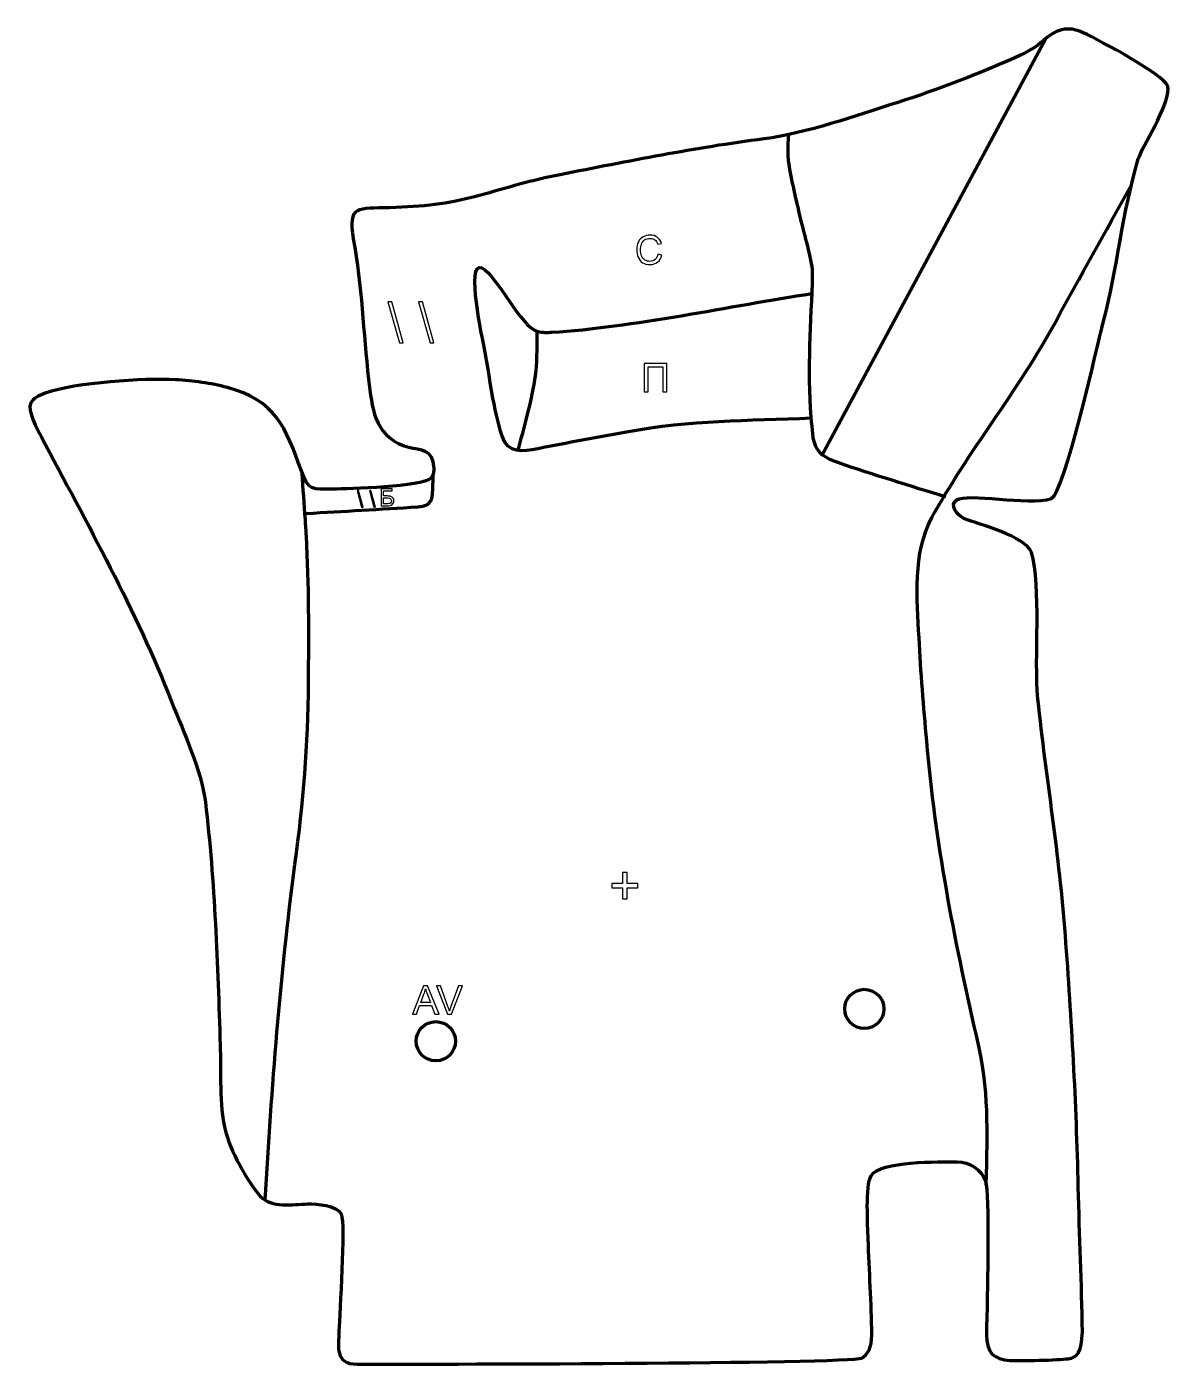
# Model space of a CAD drawing. Header units: millimetres. Extents: x 869 to 1599, y -101 to 751.
import ezdxf

# ---------------------------------------------------------------- set-up
doc = ezdxf.new("R2010")
doc.units = ezdxf.units.MM
doc.header["$MEASUREMENT"] = 0
doc.layers.add('layer 2', color=7, linetype='Continuous')
doc.layers.add('layer 3', color=7, linetype='Continuous')

msp = doc.modelspace()

# ---------------------------------------------------------------- linework, layer by layer
at = {"layer": 'layer 2', "color": 142, "lineweight": 200}
for centre in [(1402.6109, 125.3884), (1129.5608, 104.8156)]:
    msp.add_ellipse(centre, major_axis=(0, 12.5), ratio=1, dxfattribs=at)
at = {"layer": 'layer 2', "color": 142, "lineweight": 158}
msp.add_open_spline([(1375.3954, 477.6525), (1375.3954, 477.6525), (1518.3198, 743.8639), (1518.3198, 743.8639)], degree=3, dxfattribs=at)
for points, knots in [([(1454.456, 451.6093), (1431.9293, 458.796), (1408.5352, 465.6765), (1386.2687, 473.3658), (1386.2687, 473.3658), (1369.2718, 479.2354), (1370.2602, 485.9461), (1368.7931, 502.5895), (1368.7931, 502.5895), (1366.1963, 533.2382), (1368.8723, 563.0194), (1369.6867, 593.6023), (1369.6867, 593.6023), (1369.8747, 600.6624), (1364.8614, 617.6511), (1362.9937, 625.3027), (1362.9937, 625.3027), (1360.1303, 637.0336), (1357.3963, 648.6948), (1355.1667, 660.5677), (1355.1667, 660.5677), (1353.6524, 668.7396), (1353.9807, 674.5135), (1354.3383, 682.6701)], [0, 0, 0, 0, 0.14285714, 0.14285714, 0.14285714, 0.14285714, 0.28571429, 0.28571429, 0.28571429, 0.28571429, 0.42857143, 0.42857143, 0.42857143, 0.42857143, 0.57142857, 0.57142857, 0.57142857, 0.57142857, 0.71428571, 0.71428571, 0.71428571, 0.71428571, 1, 1, 1, 1]), ([(1480.3495, 13.1595), (1480.8648, 50.4187), (1482.6641, 71.1982), (1473.9986, 108.5451), (1473.9986, 108.5451), (1459.7061, 170.9771), (1447.844, 232.1874), (1442.3724, 296.0986), (1442.3724, 296.0986), (1440.5297, 317.6223), (1438.5451, 340.3231), (1437.4573, 361.8447), (1437.4573, 361.8447), (1436.2093, 386.546), (1433.402, 416.1219), (1445.6508, 438.5207), (1445.6508, 438.5207), (1468.6135, 480.5115), (1500.667, 519.3823), (1524.5544, 563.3726), (1524.5544, 563.3726), (1540.0946, 591.991), (1556.1705, 620.4785), (1571.9837, 648.9641), (1571.9837, 648.9641), (1571.9837, 648.9641), (1572.714, 650.2797), (1572.714, 650.2797)], [0, 0, 0, 0, 0.125, 0.125, 0.125, 0.125, 0.25, 0.25, 0.25, 0.25, 0.375, 0.375, 0.375, 0.375, 0.5, 0.5, 0.5, 0.5, 0.625, 0.625, 0.625, 0.625, 0.75, 0.75, 0.75, 0.75, 1, 1, 1, 1]), ([(1368.9983, 501.85), (1327.7857, 500.1429), (1292.1764, 500.5458), (1251.0618, 493.0534), (1251.0618, 493.0534), (1232.2071, 489.6174), (1213.367, 486.1194), (1194.5519, 482.4722), (1194.5519, 482.4722), (1184.551, 480.5031), (1175.8355, 479.0152), (1171.8928, 490.4145), (1171.8928, 490.4145), (1166.0265, 507.3748), (1163.9757, 529.0202), (1160.3271, 547.2327), (1160.3271, 547.2327), (1159.576, 550.9587), (1148.5327, 602.5076), (1158.7896, 597.6688), (1158.7896, 597.6688), (1168.643, 593.0204), (1183.581, 559.793), (1194.6232, 557.1335), (1194.6232, 557.1335), (1197.5181, 556.4362), (1200.5908, 556.5773), (1203.5429, 556.688), (1203.5429, 556.688), (1253.5071, 559.6857), (1318.2763, 573.604), (1369.188, 581.3515)], [0, 0, 0, 0, 0.11111111, 0.11111111, 0.11111111, 0.11111111, 0.22222222, 0.22222222, 0.22222222, 0.22222222, 0.33333333, 0.33333333, 0.33333333, 0.33333333, 0.44444444, 0.44444444, 0.44444444, 0.44444444, 0.55555556, 0.55555556, 0.55555556, 0.55555556, 0.66666667, 0.66666667, 0.66666667, 0.66666667, 0.77777778, 0.77777778, 0.77777778, 0.77777778, 1, 1, 1, 1]), ([(1193.9921, 557.0133), (1193.9793, 532.3092), (1193.2741, 525.9565), (1187.0824, 501.755), (1187.0824, 501.755), (1185.333, 494.9168), (1183.5747, 488.0848), (1181.8696, 481.2351)], [0, 0, 0, 0, 0.33333333, 0.33333333, 0.33333333, 0.33333333, 1, 1, 1, 1]), ([(1020.7265, 3.5158), (1025.1581, 75.7961), (1030.1499, 145.4891), (1039.7873, 217.3704), (1039.7873, 217.3704), (1045.183, 257.6149), (1048.1159, 292.8047), (1048.4232, 333.4698), (1048.4232, 333.4698), (1048.6586, 364.6216), (1048.7676, 395.6287), (1047.0634, 426.7522), (1047.0634, 426.7522), (1046.8643, 430.2412), (1046.6421, 433.7254), (1046.4056, 437.212), (1046.4056, 437.212), (1045.6921, 447.1202), (1044.9723, 457.0258), (1044.3152, 466.9381)], [0, 0, 0, 0, 0.16666667, 0.16666667, 0.16666667, 0.16666667, 0.33333333, 0.33333333, 0.33333333, 0.33333333, 0.5, 0.5, 0.5, 0.5, 0.66666667, 0.66666667, 0.66666667, 0.66666667, 1, 1, 1, 1]), ([(1046.8782, 441.1687), (1070.5644, 442.5908), (1094.3397, 443.873), (1118.0056, 445.4264), (1118.0056, 445.4264), (1128.0799, 446.0877), (1127.2862, 450.7951), (1127.7082, 459.7748), (1127.7082, 459.7748), (1127.8176, 462.103), (1127.9054, 464.441), (1127.974, 466.7712)], [0, 0, 0, 0, 0.25, 0.25, 0.25, 0.25, 0.5, 0.5, 0.5, 0.5, 1, 1, 1, 1])]:
    msp.add_open_spline(points, degree=3, knots=knots, dxfattribs=at)
at = {"layer": 'layer 2', "color": 142}
for points, knots in [([(1271.1721, 606.4661), (1271.1721, 606.4661), (1273.5851, 605.8565), (1273.5851, 605.8565), (1273.5851, 605.8565), (1273.0813, 603.8796), (1272.1754, 602.3767), (1270.8673, 601.3396), (1270.8673, 601.3396), (1269.5592, 600.3024), (1267.959, 599.7817), (1266.0667, 599.7817), (1266.0667, 599.7817), (1264.1109, 599.7817), (1262.5192, 600.1796), (1261.2915, 600.9797), (1261.2915, 600.9797), (1260.0638, 601.7756), (1259.1325, 602.9313), (1258.4933, 604.4426), (1258.4933, 604.4426), (1257.854, 605.9581), (1257.5323, 607.5795), (1257.5323, 609.3152), (1257.5323, 609.3152), (1257.5323, 611.2075), (1257.8921, 612.8585), (1258.616, 614.2682), (1258.616, 614.2682), (1259.3399, 615.6779), (1260.3686, 616.7489), (1261.7021, 617.4813), (1261.7021, 617.4813), (1263.0356, 618.2136), (1264.5046, 618.5777), (1266.1048, 618.5777), (1266.1048, 618.5777), (1267.9251, 618.5777), (1269.4534, 618.1163), (1270.6895, 617.1892), (1270.6895, 617.1892), (1271.9299, 616.2621), (1272.7935, 614.9624), (1273.2803, 613.286), (1273.2803, 613.286), (1273.2803, 613.286), (1270.9181, 612.7272), (1270.9181, 612.7272), (1270.9181, 612.7272), (1270.499, 614.048), (1269.8852, 615.0132), (1269.0851, 615.6144), (1269.0851, 615.6144), (1268.285, 616.2197), (1267.2774, 616.5203), (1266.0625, 616.5203), (1266.0625, 616.5203), (1264.6697, 616.5203), (1263.5013, 616.1859), (1262.5657, 615.517), (1262.5657, 615.517), (1261.6302, 614.8481), (1260.9698, 613.9464), (1260.593, 612.8204), (1260.593, 612.8204), (1260.212, 611.6901), (1260.0215, 610.5259), (1260.0215, 609.3279), (1260.0215, 609.3279), (1260.0215, 607.7827), (1260.2459, 606.4323), (1260.6946, 605.2808), (1260.6946, 605.2808), (1261.1433, 604.1251), (1261.8418, 603.2657), (1262.7901, 602.6942), (1262.7901, 602.6942), (1263.7384, 602.1227), (1264.7628, 601.8391), (1265.8677, 601.8391), (1265.8677, 601.8391), (1267.2139, 601.8391), (1268.3485, 602.2286), (1269.2798, 603.0033), (1269.2798, 603.0033), (1270.2111, 603.7822), (1270.8419, 604.9337), (1271.1721, 606.4661)], [0, 0, 0, 0, 0.04347826, 0.04347826, 0.04347826, 0.04347826, 0.08695652, 0.08695652, 0.08695652, 0.08695652, 0.13043478, 0.13043478, 0.13043478, 0.13043478, 0.17391304, 0.17391304, 0.17391304, 0.17391304, 0.2173913, 0.2173913, 0.2173913, 0.2173913, 0.26086957, 0.26086957, 0.26086957, 0.26086957, 0.30434783, 0.30434783, 0.30434783, 0.30434783, 0.34782609, 0.34782609, 0.34782609, 0.34782609, 0.39130435, 0.39130435, 0.39130435, 0.39130435, 0.43478261, 0.43478261, 0.43478261, 0.43478261, 0.47826087, 0.47826087, 0.47826087, 0.47826087, 0.52173913, 0.52173913, 0.52173913, 0.52173913, 0.56521739, 0.56521739, 0.56521739, 0.56521739, 0.60869565, 0.60869565, 0.60869565, 0.60869565, 0.65217391, 0.65217391, 0.65217391, 0.65217391, 0.69565217, 0.69565217, 0.69565217, 0.69565217, 0.73913043, 0.73913043, 0.73913043, 0.73913043, 0.7826087, 0.7826087, 0.7826087, 0.7826087, 0.82608696, 0.82608696, 0.82608696, 0.82608696, 0.86956522, 0.86956522, 0.86956522, 0.86956522, 0.91304348, 0.91304348, 0.91304348, 0.91304348, 1, 1, 1, 1]), ([(1106.2945, 549.9569), (1106.2945, 549.9569), (1098.992, 576.0624), (1098.992, 576.0624), (1098.992, 576.0624), (1098.992, 576.0624), (1101.4732, 576.0624), (1101.4732, 576.0624), (1101.4732, 576.0624), (1101.4732, 576.0624), (1108.7757, 549.9569), (1108.7757, 549.9569), (1108.7757, 549.9569), (1108.7757, 549.9569), (1106.2945, 549.9569), (1106.2945, 549.9569)], [0, 0, 0, 0, 0.2, 0.2, 0.2, 0.2, 0.4, 0.4, 0.4, 0.4, 0.6, 0.6, 0.6, 0.6, 1, 1, 1, 1]), ([(1125.8971, 549.9569), (1125.8971, 549.9569), (1118.5946, 576.0624), (1118.5946, 576.0624), (1118.5946, 576.0624), (1118.5946, 576.0624), (1121.0758, 576.0624), (1121.0758, 576.0624), (1121.0758, 576.0624), (1121.0758, 576.0624), (1128.3783, 549.9569), (1128.3783, 549.9569), (1128.3783, 549.9569), (1128.3783, 549.9569), (1125.8971, 549.9569), (1125.8971, 549.9569)], [0, 0, 0, 0, 0.2, 0.2, 0.2, 0.2, 0.4, 0.4, 0.4, 0.4, 0.6, 0.6, 0.6, 0.6, 1, 1, 1, 1]), ([(1262.3901, 536.7813), (1262.3901, 536.7813), (1276.6649, 536.7813), (1276.6649, 536.7813), (1276.6649, 536.7813), (1276.6649, 536.7813), (1276.6649, 518.5949), (1276.6649, 518.5949), (1276.6649, 518.5949), (1276.6649, 518.5949), (1274.2519, 518.5949), (1274.2519, 518.5949), (1274.2519, 518.5949), (1274.2519, 518.5949), (1274.2519, 534.6477), (1274.2519, 534.6477), (1274.2519, 534.6477), (1274.2519, 534.6477), (1264.8031, 534.6477), (1264.8031, 534.6477), (1264.8031, 534.6477), (1264.8031, 534.6477), (1264.8031, 518.5949), (1264.8031, 518.5949), (1264.8031, 518.5949), (1264.8031, 518.5949), (1262.3901, 518.5949), (1262.3901, 518.5949), (1262.3901, 518.5949), (1262.3901, 518.5949), (1262.3901, 536.7813), (1262.3901, 536.7813)], [0, 0, 0, 0, 0.11111111, 0.11111111, 0.11111111, 0.11111111, 0.22222222, 0.22222222, 0.22222222, 0.22222222, 0.33333333, 0.33333333, 0.33333333, 0.33333333, 0.44444444, 0.44444444, 0.44444444, 0.44444444, 0.55555556, 0.55555556, 0.55555556, 0.55555556, 0.66666667, 0.66666667, 0.66666667, 0.66666667, 0.77777778, 0.77777778, 0.77777778, 0.77777778, 1, 1, 1, 1]), ([(1082.2769, 445.259), (1082.2769, 445.259), (1079.3473, 455.732), (1079.3473, 455.732), (1079.3473, 455.732), (1079.3473, 455.732), (1080.3427, 455.732), (1080.3427, 455.732), (1080.3427, 455.732), (1080.3427, 455.732), (1083.2724, 445.259), (1083.2724, 445.259), (1083.2724, 445.259), (1083.2724, 445.259), (1082.2769, 445.259), (1082.2769, 445.259)], [0, 0, 0, 0, 0.2, 0.2, 0.2, 0.2, 0.4, 0.4, 0.4, 0.4, 0.6, 0.6, 0.6, 0.6, 1, 1, 1, 1]), ([(1090.1411, 445.259), (1090.1411, 445.259), (1087.2115, 455.732), (1087.2115, 455.732), (1087.2115, 455.732), (1087.2115, 455.732), (1088.2069, 455.732), (1088.2069, 455.732), (1088.2069, 455.732), (1088.2069, 455.732), (1091.1366, 445.259), (1091.1366, 445.259), (1091.1366, 445.259), (1091.1366, 445.259), (1090.1411, 445.259), (1090.1411, 445.259)], [0, 0, 0, 0, 0.2, 0.2, 0.2, 0.2, 0.4, 0.4, 0.4, 0.4, 0.6, 0.6, 0.6, 0.6, 1, 1, 1, 1]), ([(1094.6599, 456.9115), (1094.6599, 456.9115), (1101.6722, 456.9115), (1101.6722, 456.9115), (1101.6722, 456.9115), (1101.6722, 456.9115), (1101.6722, 455.6447), (1101.6722, 455.6447), (1101.6722, 455.6447), (1101.6722, 455.6447), (1096.0925, 455.6447), (1096.0925, 455.6447), (1096.0925, 455.6447), (1096.0925, 455.6447), (1096.0925, 452.312), (1096.0925, 452.312), (1096.0925, 452.312), (1096.0925, 452.312), (1098.6713, 452.312), (1098.6713, 452.312), (1098.6713, 452.312), (1099.6238, 452.312), (1100.3804, 452.2215), (1100.9434, 452.038), (1100.9434, 452.038), (1101.5064, 451.8571), (1101.9563, 451.5153), (1102.2956, 451.0101), (1102.2956, 451.0101), (1102.6349, 450.5074), (1102.8033, 449.9218), (1102.8033, 449.2532), (1102.8033, 449.2532), (1102.8033, 448.7078), (1102.6826, 448.1976), (1102.4388, 447.7251), (1102.4388, 447.7251), (1102.195, 447.25), (1101.8331, 446.863), (1101.3505, 446.5639), (1101.3505, 446.5639), (1100.8705, 446.2648), (1100.0486, 446.114), (1098.8899, 446.114), (1098.8899, 446.114), (1098.8899, 446.114), (1094.6599, 446.114), (1094.6599, 446.114), (1094.6599, 446.114), (1094.6599, 446.114), (1094.6599, 456.9115), (1094.6599, 456.9115)], [0, 0, 0, 0, 0.07142857, 0.07142857, 0.07142857, 0.07142857, 0.14285714, 0.14285714, 0.14285714, 0.14285714, 0.21428571, 0.21428571, 0.21428571, 0.21428571, 0.28571429, 0.28571429, 0.28571429, 0.28571429, 0.35714286, 0.35714286, 0.35714286, 0.35714286, 0.42857143, 0.42857143, 0.42857143, 0.42857143, 0.5, 0.5, 0.5, 0.5, 0.57142857, 0.57142857, 0.57142857, 0.57142857, 0.64285714, 0.64285714, 0.64285714, 0.64285714, 0.71428571, 0.71428571, 0.71428571, 0.71428571, 0.78571429, 0.78571429, 0.78571429, 0.78571429, 0.85714286, 0.85714286, 0.85714286, 0.85714286, 1, 1, 1, 1]), ([(1096.0925, 447.3355), (1096.0925, 447.3355), (1098.9502, 447.3355), (1098.9502, 447.3355), (1098.9502, 447.3355), (1099.7219, 447.3355), (1100.2999, 447.4913), (1100.687, 447.8055), (1100.687, 447.8055), (1101.0715, 448.1197), (1101.2651, 448.5897), (1101.2651, 449.2155), (1101.2651, 449.2155), (1101.2651, 449.6629), (1101.1545, 450.0349), (1100.9333, 450.334), (1100.9333, 450.334), (1100.7121, 450.6331), (1100.4055, 450.8316), (1100.0134, 450.9296), (1100.0134, 450.9296), (1099.6188, 451.0277), (1098.9477, 451.0754), (1098.0002, 451.0754), (1098.0002, 451.0754), (1098.0002, 451.0754), (1096.0925, 451.0754), (1096.0925, 451.0754), (1096.0925, 451.0754), (1096.0925, 451.0754), (1096.0925, 447.3355), (1096.0925, 447.3355)], [0, 0, 0, 0, 0.11111111, 0.11111111, 0.11111111, 0.11111111, 0.22222222, 0.22222222, 0.22222222, 0.22222222, 0.33333333, 0.33333333, 0.33333333, 0.33333333, 0.44444444, 0.44444444, 0.44444444, 0.44444444, 0.55555556, 0.55555556, 0.55555556, 0.55555556, 0.66666667, 0.66666667, 0.66666667, 0.66666667, 0.77777778, 0.77777778, 0.77777778, 0.77777778, 1, 1, 1, 1]), ([(1248.4798, 195.5605), (1248.4798, 195.5605), (1248.4798, 202.475), (1248.4798, 202.475), (1248.4798, 202.475), (1248.4798, 202.475), (1241.6007, 202.475), (1241.6007, 202.475), (1241.6007, 202.475), (1241.6007, 202.475), (1241.6007, 205.3678), (1241.6007, 205.3678), (1241.6007, 205.3678), (1241.6007, 205.3678), (1248.4798, 205.3678), (1248.4798, 205.3678), (1248.4798, 205.3678), (1248.4798, 205.3678), (1248.4798, 212.2469), (1248.4798, 212.2469), (1248.4798, 212.2469), (1248.4798, 212.2469), (1251.4079, 212.2469), (1251.4079, 212.2469), (1251.4079, 212.2469), (1251.4079, 212.2469), (1251.4079, 205.3678), (1251.4079, 205.3678), (1251.4079, 205.3678), (1251.4079, 205.3678), (1258.2871, 205.3678), (1258.2871, 205.3678), (1258.2871, 205.3678), (1258.2871, 205.3678), (1258.2871, 202.475), (1258.2871, 202.475), (1258.2871, 202.475), (1258.2871, 202.475), (1251.4079, 202.475), (1251.4079, 202.475), (1251.4079, 202.475), (1251.4079, 202.475), (1251.4079, 195.5605), (1251.4079, 195.5605), (1251.4079, 195.5605), (1251.4079, 195.5605), (1248.4798, 195.5605), (1248.4798, 195.5605)], [0, 0, 0, 0, 0.07692308, 0.07692308, 0.07692308, 0.07692308, 0.15384615, 0.15384615, 0.15384615, 0.15384615, 0.23076923, 0.23076923, 0.23076923, 0.23076923, 0.30769231, 0.30769231, 0.30769231, 0.30769231, 0.38461538, 0.38461538, 0.38461538, 0.38461538, 0.46153846, 0.46153846, 0.46153846, 0.46153846, 0.53846154, 0.53846154, 0.53846154, 0.53846154, 0.61538462, 0.61538462, 0.61538462, 0.61538462, 0.69230769, 0.69230769, 0.69230769, 0.69230769, 0.76923077, 0.76923077, 0.76923077, 0.76923077, 0.84615385, 0.84615385, 0.84615385, 0.84615385, 1, 1, 1, 1]), ([(1114.7079, 121.9842), (1114.7079, 121.9842), (1121.6844, 140.1706), (1121.6844, 140.1706), (1121.6844, 140.1706), (1121.6844, 140.1706), (1124.3303, 140.1706), (1124.3303, 140.1706), (1124.3303, 140.1706), (1124.3303, 140.1706), (1131.7344, 121.9842), (1131.7344, 121.9842), (1131.7344, 121.9842), (1131.7344, 121.9842), (1128.9954, 121.9842), (1128.9954, 121.9842), (1128.9954, 121.9842), (1128.9954, 121.9842), (1126.8914, 127.496), (1126.8914, 127.496), (1126.8914, 127.496), (1126.8914, 127.496), (1119.2333, 127.496), (1119.2333, 127.496), (1119.2333, 127.496), (1119.2333, 127.496), (1117.2606, 121.9842), (1117.2606, 121.9842), (1117.2606, 121.9842), (1117.2606, 121.9842), (1114.7079, 121.9842), (1114.7079, 121.9842)], [0, 0, 0, 0, 0.11111111, 0.11111111, 0.11111111, 0.11111111, 0.22222222, 0.22222222, 0.22222222, 0.22222222, 0.33333333, 0.33333333, 0.33333333, 0.33333333, 0.44444444, 0.44444444, 0.44444444, 0.44444444, 0.55555556, 0.55555556, 0.55555556, 0.55555556, 0.66666667, 0.66666667, 0.66666667, 0.66666667, 0.77777778, 0.77777778, 0.77777778, 0.77777778, 1, 1, 1, 1]), ([(1119.9403, 129.4518), (1119.9403, 129.4518), (1126.1379, 129.4518), (1126.1379, 129.4518), (1126.1379, 129.4518), (1126.1379, 129.4518), (1124.2414, 134.4937), (1124.2414, 134.4937), (1124.2414, 134.4937), (1123.6699, 136.0262), (1123.2381, 137.2919), (1122.9375, 138.291), (1122.9375, 138.291), (1122.6877, 137.1057), (1122.3533, 135.9415), (1121.9342, 134.79), (1121.9342, 134.79), (1121.9342, 134.79), (1119.9403, 129.4518), (1119.9403, 129.4518)], [0, 0, 0, 0, 0.16666667, 0.16666667, 0.16666667, 0.16666667, 0.33333333, 0.33333333, 0.33333333, 0.33333333, 0.5, 0.5, 0.5, 0.5, 0.66666667, 0.66666667, 0.66666667, 0.66666667, 1, 1, 1, 1]), ([(1136.9414, 121.9842), (1136.9414, 121.9842), (1129.9141, 140.1706), (1129.9141, 140.1706), (1129.9141, 140.1706), (1129.9141, 140.1706), (1132.5218, 140.1706), (1132.5218, 140.1706), (1132.5218, 140.1706), (1132.5218, 140.1706), (1137.2462, 126.9541), (1137.2462, 126.9541), (1137.2462, 126.9541), (1137.623, 125.8958), (1137.9447, 124.9052), (1138.1987, 123.9781), (1138.1987, 123.9781), (1138.4781, 124.9729), (1138.8041, 125.9635), (1139.1766, 126.9541), (1139.1766, 126.9541), (1139.1766, 126.9541), (1144.0788, 140.1706), (1144.0788, 140.1706), (1144.0788, 140.1706), (1144.0788, 140.1706), (1146.5341, 140.1706), (1146.5341, 140.1706), (1146.5341, 140.1706), (1146.5341, 140.1706), (1139.4433, 121.9842), (1139.4433, 121.9842), (1139.4433, 121.9842), (1139.4433, 121.9842), (1136.9414, 121.9842), (1136.9414, 121.9842)], [0, 0, 0, 0, 0.1, 0.1, 0.1, 0.1, 0.2, 0.2, 0.2, 0.2, 0.3, 0.3, 0.3, 0.3, 0.4, 0.4, 0.4, 0.4, 0.5, 0.5, 0.5, 0.5, 0.6, 0.6, 0.6, 0.6, 0.7, 0.7, 0.7, 0.7, 0.8, 0.8, 0.8, 0.8, 1, 1, 1, 1])]:
    msp.add_open_spline(points, degree=3, knots=knots, dxfattribs=at)
at = {"layer": 'layer 3', "color": 242, "lineweight": 158}
msp.add_open_spline([(1126.3915, 463.58), (1128.9593, 467.0027), (1128.4077, 470.29), (1127.6979, 474.3236), (1127.6979, 474.3236), (1125.279, 483.4124), (1117.1654, 481.543), (1109.2976, 484.176), (1109.2976, 484.176), (1089.7757, 491.972), (1089.0421, 508.1472), (1086.7073, 526.747), (1086.7073, 526.747), (1083.1594, 556.5906), (1082.5598, 586.6003), (1076.9404, 616.1301), (1076.9404, 616.1301), (1073.0415, 638.1029), (1080.3131, 635.2821), (1099.924, 636.0582), (1099.924, 636.0582), (1122.055, 636.9418), (1135.6861, 637.8461), (1157.2846, 643.8255), (1157.2846, 643.8255), (1174.4685, 648.5826), (1191.1596, 653.698), (1208.6802, 657.0861), (1208.6802, 657.0861), (1252.2826, 665.5756), (1294.5051, 674.3017), (1338.6804, 679.8871), (1338.6804, 679.8871), (1366.4676, 683.6952), (1396.4257, 694.5068), (1423.3731, 702.9411), (1423.3731, 702.9411), (1449.0523, 711.2204), (1478.2347, 722.1877), (1502.6578, 733.5746), (1502.6578, 733.5746), (1512.6729, 738.2441), (1514.0013, 740.8895), (1522.2345, 746.8139), (1522.2345, 746.8139), (1529.9144, 751.3776), (1535.9555, 750.3608), (1542.1329, 747.4974), (1542.1329, 747.4974), (1553.219, 742.3589), (1593.7085, 720.5061), (1595.8149, 713.8764), (1595.8149, 713.8764), (1598.8383, 704.3602), (1581.6266, 678.7426), (1577.6602, 668.3585), (1577.6602, 668.3585), (1577.6602, 668.3585), (1577.218, 667.1137), (1577.218, 667.1137), (1577.218, 667.1137), (1566.9981, 633.1127), (1563.9456, 597.4425), (1554.8471, 562.8022), (1554.8471, 562.8022), (1551.2797, 549.1947), (1530.2426, 454.3563), (1521.8655, 450.6293), (1521.8655, 450.6293), (1506.6003, 446.2759), (1468.1447, 454.3615), (1461.4573, 449.8438), (1461.4573, 449.8438), (1456.2386, 446.3183), (1462.0149, 440.122), (1465.9288, 438.0079), (1465.9288, 438.0079), (1476.5955, 433.8766), (1504.4746, 426.9912), (1509.1583, 416.4873), (1509.1583, 416.4873), (1515.5538, 394.0789), (1510.7473, 349.3435), (1513.2084, 322.9339), (1513.2084, 322.9339), (1518.613, 272.388), (1526.9921, 223.212), (1530.7502, 172.3024), (1530.7502, 172.3024), (1534.8023, 118.2988), (1537.7177, 65.9827), (1538.9623, 11.8181), (1538.9623, 11.8181), (1539.6855, -18.8113), (1541.2081, -49.826), (1541.5732, -80.3763), (1541.5732, -80.3763), (1541.1246, -93.3251), (1538.3726, -96.7415), (1532.529, -97.5402), (1532.529, -97.5402), (1526.5734, -98.3542), (1501.4439, -99.0777), (1495.4041, -98.6029), (1495.4041, -98.6029), (1490.6903, -98.2324), (1486.432, -97.085), (1483.9726, -94.3523), (1483.9726, -94.3523), (1479.0021, -88.8292), (1480.6859, -76.9148), (1480.7573, -69.5961), (1480.7573, -69.5961), (1480.919, -56.0787), (1482.5118, 7.8949), (1479.8335, 15.6904), (1479.8335, 15.6904), (1477.3111, 23.0321), (1469.5143, 27.9087), (1461.7626, 27.9749), (1461.7626, 27.9749), (1450.6984, 27.9143), (1412.6334, 28.7386), (1406.8826, 18.9656), (1406.8826, 18.9656), (1403.2985, 12.8745), (1404.7928, -13.0454), (1405.0546, -21.2313), (1405.0546, -21.2313), (1405.6242, -41.3457), (1407.3272, -62.2986), (1407.37, -82.2368), (1407.37, -82.2368), (1407.3492, -90.5973), (1404.913, -94.9386), (1400.9429, -97.1484), (1400.9429, -97.1484), (1391.2845, -100.7552), (1115.9693, -101.0618), (1079.3718, -101.0037), (1079.3718, -101.0037), (1065.2522, -100.9813), (1067.4361, -90.1263), (1067.8191, -79.8674), (1067.8191, -79.8674), (1068.3147, -68.8216), (1071.8675, -11.3762), (1069.3369, -5.6297), (1069.3369, -5.6297), (1066.6356, 0.5045), (1053.5133, 1.2222), (1047.8444, 1.0819), (1047.8444, 1.0819), (1038.3676, 0.8475), (1024.5967, -1.6612), (1017.6539, 6.0638), (1017.6539, 6.0638), (1009.0273, 15.6627), (998.2511, 35.9408), (995.2161, 48.4346), (995.2161, 48.4346), (991.5723, 63.4348), (992.559, 86.4752), (992.1095, 102.2952), (992.1095, 102.2952), (990.5084, 153.1429), (988.7414, 206.6409), (982.7094, 257.0829), (982.7094, 257.0829), (979.9473, 278.4165), (969.2258, 300.5908), (961.3287, 320.7474), (961.3287, 320.7474), (938.3447, 379.4522), (907.4452, 434.4919), (878.1101, 490.1581), (878.1101, 490.1581), (875.6985, 494.7343), (868.8545, 506.5807), (871.4809, 511.6592), (871.4809, 511.6592), (872.8437, 514.2944), (876.2995, 516.2666), (880.5806, 517.7745), (880.5806, 517.7745), (900.3836, 524.7495), (943.3877, 527.4381), (963.5901, 526.3651), (963.5901, 526.3651), (974.9795, 525.7602), (986.1744, 524.2227), (996.7174, 521.4525), (996.7174, 521.4525), (1026.8611, 513.5319), (1034.2013, 495.8413), (1043.6637, 468.7453), (1043.6637, 468.7453), (1048.2839, 455.5154), (1050.7897, 456.4464), (1064.0076, 456.704), (1064.0076, 456.704), (1073.8354, 456.8955), (1120.8425, 458.0083), (1126.3915, 463.58)], degree=3, knots=[0, 0, 0, 0, 0.01923077, 0.01923077, 0.01923077, 0.01923077, 0.03846154, 0.03846154, 0.03846154, 0.03846154, 0.05769231, 0.05769231, 0.05769231, 0.05769231, 0.07692308, 0.07692308, 0.07692308, 0.07692308, 0.09615385, 0.09615385, 0.09615385, 0.09615385, 0.11538462, 0.11538462, 0.11538462, 0.11538462, 0.13461538, 0.13461538, 0.13461538, 0.13461538, 0.15384615, 0.15384615, 0.15384615, 0.15384615, 0.17307692, 0.17307692, 0.17307692, 0.17307692, 0.19230769, 0.19230769, 0.19230769, 0.19230769, 0.21153846, 0.21153846, 0.21153846, 0.21153846, 0.23076923, 0.23076923, 0.23076923, 0.23076923, 0.25, 0.25, 0.25, 0.25, 0.26923077, 0.26923077, 0.26923077, 0.26923077, 0.28846154, 0.28846154, 0.28846154, 0.28846154, 0.30769231, 0.30769231, 0.30769231, 0.30769231, 0.32692308, 0.32692308, 0.32692308, 0.32692308, 0.34615385, 0.34615385, 0.34615385, 0.34615385, 0.36538462, 0.36538462, 0.36538462, 0.36538462, 0.38461538, 0.38461538, 0.38461538, 0.38461538, 0.40384615, 0.40384615, 0.40384615, 0.40384615, 0.42307692, 0.42307692, 0.42307692, 0.42307692, 0.44230769, 0.44230769, 0.44230769, 0.44230769, 0.46153846, 0.46153846, 0.46153846, 0.46153846, 0.48076923, 0.48076923, 0.48076923, 0.48076923, 0.5, 0.5, 0.5, 0.5, 0.51923077, 0.51923077, 0.51923077, 0.51923077, 0.53846154, 0.53846154, 0.53846154, 0.53846154, 0.55769231, 0.55769231, 0.55769231, 0.55769231, 0.57692308, 0.57692308, 0.57692308, 0.57692308, 0.59615385, 0.59615385, 0.59615385, 0.59615385, 0.61538462, 0.61538462, 0.61538462, 0.61538462, 0.63461538, 0.63461538, 0.63461538, 0.63461538, 0.65384615, 0.65384615, 0.65384615, 0.65384615, 0.67307692, 0.67307692, 0.67307692, 0.67307692, 0.69230769, 0.69230769, 0.69230769, 0.69230769, 0.71153846, 0.71153846, 0.71153846, 0.71153846, 0.73076923, 0.73076923, 0.73076923, 0.73076923, 0.75, 0.75, 0.75, 0.75, 0.76923077, 0.76923077, 0.76923077, 0.76923077, 0.78846154, 0.78846154, 0.78846154, 0.78846154, 0.80769231, 0.80769231, 0.80769231, 0.80769231, 0.82692308, 0.82692308, 0.82692308, 0.82692308, 0.84615385, 0.84615385, 0.84615385, 0.84615385, 0.86538462, 0.86538462, 0.86538462, 0.86538462, 0.88461538, 0.88461538, 0.88461538, 0.88461538, 0.90384615, 0.90384615, 0.90384615, 0.90384615, 0.92307692, 0.92307692, 0.92307692, 0.92307692, 0.94230769, 0.94230769, 0.94230769, 0.94230769, 0.96153846, 0.96153846, 0.96153846, 0.96153846, 1, 1, 1, 1], dxfattribs=at)

doc.saveas('drawing.dxf')
